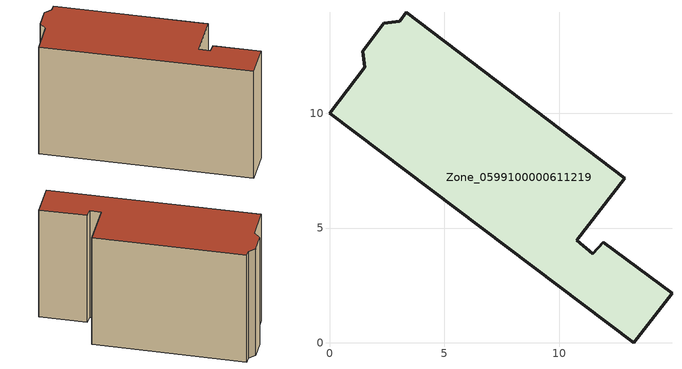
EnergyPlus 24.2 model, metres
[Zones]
Zone_0599100000611219
 floor ground (C_G): 1.54,12.01 1.45,12.71 2.36,13.91 3.06,14 3.35,14.4 12.87,7.16 10.77,4.47 11.47,3.89 11.93,4.38 14.92,2.16 13.25,0 0,10 z0
 wall outside (C_F): 13.25,0 14.92,2.16 11.93,4.38 11.47,3.89 10.77,4.47 12.87,7.16 3.35,14.4 3.06,14 2.36,13.91 1.45,12.71 1.54,12.01 0,10 13.25,0 z0:9.85
 roof outside (C_R): 1.54,12.01 0,10 13.25,0 14.92,2.16 11.93,4.38 11.47,3.89 10.77,4.47 12.87,7.16 3.35,14.4 3.06,14 2.36,13.91 1.45,12.71 z9.85
[BUILDING]
Pand.0599100000611219: North Axis=0; Terrain=City; Loads Convergence Tolerance Value=0.04; Temperature Convergence Tolerance Value=0.4; Solar Distribution=FullExterior; Maximum Number of Warmup Days=25; Minimum Number of Warmup Days=1
[Site:Location]
Rotterdam.The.Hague.AP_ZH_NLD Design_Conditions: Latitude=51.96; Longitude=4.45; Time Zone=1; Elevation=-4.5
[SITE:GROUNDTEMPERATURE:BUILDINGSURFACE]
18, 18, 18, 18, 18, 18, 18, 18, 18, 18, 18, 18
[MATERIAL] Thermal Absorptance=0.9; Solar Absorptance=0.7; Visible Absorptance=0.7
Name | Roughness | Thickness | Conductivity | Density | Specific Heat
G.TI.1946 | MediumSmooth | 0.15 | 1 | 540 | 1210
F.TI.1946 | Rough | 0.3 | 0.857143 | 1920 | 840
R.TI.1946 | MediumRough | 0.2 | 0.1 | 1500 | 1000
[CONSTRUCTION]
C_G: G.TI.1946
C_F: F.TI.1946
C_R: R.TI.1946
[ZONE]
Zone_0599100000611219: Type=1; Multiplier=1; Ceiling Height=Autocalculate; Volume=Autocalculate; Floor Area=autocalculate; Part of Total Floor Area=Yes
[ZONEINFILTRATION:DESIGNFLOWRATE]
Infil_Zone_0599100000611219: Zone or ZoneList or Space or SpaceList=Zone_0599100000611219; Schedule=AlwaysOn; Design Flow Rate Calculation Method=Flow/Area; Flow Rate per Floor Area=0.003; Constant Term Coefficient=1; Temperature Term Coefficient=0; Velocity Term Coefficient=0; Velocity Squared Term Coefficient=0
[HVACTEMPLATE:ZONE:IDEALLOADSAIRSYSTEM]
Zone_0599100000611219: Maximum Heating Supply Air Temperature=50; Minimum Cooling Supply Air Temperature=13; Maximum Heating Supply Air Humidity Ratio=0.0156; Minimum Cooling Supply Air Humidity Ratio=0.0077; Heating Limit=NoLimit; Cooling Limit=NoLimit; Dehumidification Control Type=ConstantSensibleHeatRatio; Cooling Sensible Heat Ratio=0.7; Dehumidification Setpoint=60; Humidification Control Type=None; Humidification Setpoint=30; Outdoor Air Method=None; Outdoor Air Flow Rate per Person=0.00944; Outdoor Air Flow Rate per Zone Floor Area=0; Outdoor Air Flow Rate per Zone=0; Demand Controlled Ventilation Type=None; Outdoor Air Economizer Type=NoEconomizer; Heat Recovery Type=None; Sensible Heat Recovery Effectiveness=0.7; Latent Heat Recovery Effectiveness=0.65
[ZONECONTROL:THERMOSTAT]
ThermostatControl_Zone_0599100000611219: Zone or ZoneList=Zone_0599100000611219; Control Type Schedule=DualSetpointControlType; Control 1=Thermostat_Zone_0599100000611219; Temperature Difference Between Cutout And Setpoint=0
[THERMOSTATSETPOINT:DUALSETPOINT]
Thermostat_Zone_0599100000611219: Heating Setpoint Temperature Schedule=HeatingSetpoint_Zone_0599100000611219; Cooling Setpoint Temperature Schedule=CoolingSetpoint_Zone_0599100000611219
[SCHEDULE:COMPACT]
HeatingSetpoint_Zone_0599100000611219: Through: 12/31, For: AllDays, Until: 24:00, 21
CoolingSetpoint_Zone_0599100000611219: Through: 12/31, For: AllDays, Until: 24:00, 24
DualSetpointControlType: Through: 12/31, For: AllDays, Until: 24:00, 4
AlwaysOn: Through: 12/31, For: AllDays, Until: 24:00, 1
